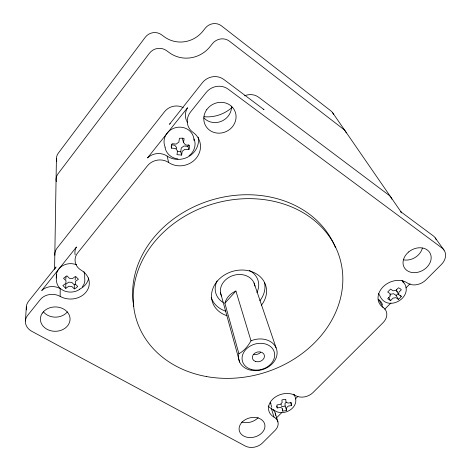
<?xml version="1.0" encoding="UTF-8"?>
<svg xmlns="http://www.w3.org/2000/svg" width="471" height="471" viewBox="0 0 471 471"><rect width="100%" height="100%" fill="white"/><g stroke="black" fill="none" stroke-linecap="round" stroke-linejoin="round"><path stroke-width="0.71" d="M60.153 296.394A18.699 15.773 -0.8 0 0 86.022 292.132A18.699 15.773 -0.8 0 0 81.306 270.289A14.53 12.481 -2.1 0 1 77.638 252.951L147.417 165.833A15.107 13.753 -11.5 0 1 168.659 162.513A19.917 18.357 -16.9 0 0 196.301 158.097A19.917 18.357 -16.9 0 0 193.063 132.398A15.567 14.477 -24 0 1 190.578 111.945L206.151 92.499A15.773 14.707 -29.8 0 1 228.129 89.131L442.01 248.023A14.083 11.004 -30.3 0 1 441.351 264.525L425.943 279.898A13.906 10.868 -28.8 0 1 407.297 282.953A17.763 13.871 -26.7 0 0 383.094 286.845A17.763 13.871 -26.7 0 0 383.023 307.375A13.441 10.468 -24.6 0 1 383.035 322.706L312.991 392.584A12.788 9.761 -18.3 0 1 295.394 395.54A16.414 12.429 -16.7 0 0 272.55 399.326A16.414 12.429 -16.7 0 0 273.992 417.076A12.476 9.355 -15.3 0 1 275.129 430.353L262.347 443.099A12.376 9.22 -14.3 0 1 245.232 446.013L31.834 331.337A14.154 11.575 0.8 0 1 27.707 315.293L40.271 299.609A14.248 11.799 0.2 0 1 60.153 296.394L60.2 288.593A14.053 11.704 0.4 0 0 41.713 290.536L76.473 246.957A14.33 12.37 -1.9 0 0 75.13 254.858M171.479 148.13L171.491 145.904L172.121 143.726L176.183 144.097L178.856 142.107L179.427 138.268L181.818 138.191L184.12 138.698L183.537 142.53L185.539 144.944L189.577 145.309L189.542 147.535L188.895 149.696L184.862 149.331L182.2 151.303L181.629 155.077L176.978 154.665L177.543 150.891L175.536 148.495L171.479 148.13L171.144 146.799M398.796 294.752L398.819 292.308L401.339 289.777L400.103 288.593L398.484 287.793L395.964 290.33L393.085 290.807L390.594 289.088L387.704 292.014L390.188 293.727L390.176 296.165L387.686 298.685L390.541 300.639L393.038 298.125L395.905 297.654L398.366 299.35L399.997 298.031L401.257 296.453L398.796 294.752L396.5 290.837L396.511 289.618M56.379 274.864C56.09 279.48 56.084 284.661 59.788 288.034M54.577 269.412L56.414 158.762M25.428 321.004L26.323 306.921M65.793 279.344L66.028 276.701M75.142 279.927L75.395 277.289M291.531 405.537L291.313 402.546L287.987 403.105L285.956 401.934L285.762 399.326L283.819 399.455L281.905 399.973L282.111 402.581L280.304 404.401L276.972 404.96L277.219 407.945L280.545 407.386L282.576 408.551L282.777 411.118L286.598 410.477L286.409 407.904L288.211 406.096L291.531 405.537L290.483 402.399M176.472 148.807L176.654 147.553L174.664 145.168L171.309 144.868M181.629 155.077L180.711 151.721L181.282 147.971L183.92 146.004L187.917 146.369L188.895 149.696M182.795 137.979L182.601 139.245L183.537 142.53M187.917 146.369L188.4 144.756M238.903 353.733L224.879 303.224C226.215 297.595 230.702 293.25 235.912 291.025L251.008 340.827C248.052 345.991 244.237 350.871 238.903 353.733L238.779 354.057A19.611 15.514 -16.4 0 0 257.731 370.577A19.611 15.514 -16.4 0 0 276.848 350.2A19.611 15.514 -16.4 0 0 251.373 340.639L251.008 340.827M82.331 286.916L84.038 284.119L84.833 281.046L84.668 276.648A14.189 12.028 -0.6 0 0 83.938 271.69M224.879 303.224L235.912 291.025M389.794 295.193L390.783 294.192L393.632 293.727L396.082 295.417L398.366 299.35M286.321 402.152L284.979 403.506L285.173 406.067L286.598 410.477M276.153 418.23L281.841 412.514M295.288 399.008L297.878 396.411M384.736 309.194L390.948 302.953M405.961 287.881L410.106 283.719M189.054 155.742C194.134 152.003 196.578 144.968 194.087 139.027M396.082 295.417L397.701 294.104M65.787 288.387L68.713 286.262L71.845 286.456L74.341 288.906L76.22 287.869L77.721 286.456L75.225 284.001L75.478 281.352L78.421 279.221L75.531 276.353L72.587 278.496L69.437 278.302L66.911 275.812L63.514 278.29L66.046 280.769L65.805 283.424L62.878 285.556L65.787 288.387L65.769 284.284L68.672 282.176L71.786 282.365L74.265 284.808L74.341 288.906M74.265 284.808L75.507 284.119M79.84 289.247C74.807 292.721 67.936 293.021 62.572 290.107M285.173 406.067L281.375 406.708M180.711 151.721L177.231 151.556M177.932 158.88C171.662 158.344 165.945 153.593 165.009 147.246M396.5 290.837L397.483 291.514M273.227 409.423C282.694 418.383 302.117 406.95 293.816 394.292M435.245 237.914L444.041 250.119M332.644 112.74L401.663 212.857A14.012 11.398 -30.9 0 0 400.703 211.697L433.243 235.847A13.753 10.862 -30.7 0 1 436.228 239.81M400.597 295.335L401.257 296.453M388.628 297.254L390.541 300.639M378.178 299.326A17.533 13.777 -26.9 0 0 378.931 299.88L383.023 307.375M254.063 283.006L276.106 347.869M282.376 409.858L282.777 411.118M276.63 406.061L277.219 407.945M275.194 412.961L277.943 421.928M271.796 407.327L270.342 402.546A12.47 9.508 -16.8 0 0 270.96 403.635M268.17 405.961A16.214 12.358 -16.8 0 0 271.461 408.71L273.992 417.076M220.434 292.332L239.651 362.093M186.475 120.582A15.337 14.313 -24.4 0 1 187.54 107.735L147.47 157.962A14.889 13.612 -11.5 0 1 167.128 156.101L168.659 162.513M281.169 404.147L281.269 405.425M54.848 255.264A13.577 11.669 0.3 0 1 57.156 248.005L164.544 111.698A14.43 13.541 -18.3 0 1 183.243 107.624M232.179 107.335A35.46 33.447 -32 0 1 204.049 116.714M391.937 199.168A13.565 11.169 -31.6 0 0 388.84 195.118L258.608 97.226A14.53 13.312 -32.7 0 0 244.561 95.796M346.273 132.881A11.687 10.115 -35.3 0 0 343.483 129.213L229.448 41.195A12.405 11.734 -42.4 0 0 212.321 43.779L210.325 46.323A30.226 29.267 -48.7 0 1 169.148 52.546L166.628 50.68A12.281 11.958 -24.1 0 0 149.395 53.282L58.074 173.728A11.669 10.515 4 0 0 56.284 181.618M293.804 394.198A12.47 9.508 -16.8 0 1 294.104 395.41M56.602 278.002A14.189 12.028 -0.6 0 1 61.866 266.162A14.189 12.028 -0.6 0 1 76.691 264.808M165.162 147.146A15.096 13.971 -17 0 1 176.036 127.553A15.096 13.971 -17 0 1 194.023 140.476M378.549 293.404A13.488 10.598 -26.9 0 0 379.602 295.193C386.95 314.281 417.147 295.717 402.081 280.475A13.488 10.598 -26.9 0 1 403.341 282.941M198.203 137.149A19.623 18.163 -17 0 1 189.13 156.331A19.623 18.163 -17 0 1 167.128 156.101M187.328 122.242A15.337 14.313 -24.4 0 1 186.875 121.424M26.606 309.9A13.818 11.41 1.2 0 1 28.554 301.299L56.008 266.963A14.024 11.916 -0.3 0 0 55.295 268.405M263.236 109.266A15.043 13.659 -31.3 0 1 264.06 109.678L223.784 79.44A15.36 14.413 -31.1 0 0 202.383 82.708L169.472 124.291A14.948 13.895 -17.8 0 1 170.19 123.632M271.461 408.71A12.323 9.308 -15.3 0 1 275.606 415.357M88.736 277.925A18.446 15.637 -0.6 0 1 79.493 289.229M62.272 289.612A18.446 15.637 -0.6 0 1 60.2 288.593M264.543 282.606A27.689 23.02 -16.9 0 1 259.862 300.792M225.809 311.207A27.689 23.02 -16.9 0 1 211.226 297.389M227.063 315.753A27.907 23.126 -16.8 0 1 214.953 284.343A27.907 23.126 -16.8 0 1 253.769 272.474A27.907 23.126 -16.8 0 1 261.381 305.267M133.799 306.433A105.404 87.794 -16.9 0 1 212.392 199.781A105.404 87.794 -16.9 0 1 335.376 247.452M378.931 299.88A13.27 10.397 -24.8 0 1 382.458 304.849M422.375 248.087A14.436 11.475 -30 0 1 403.541 259.839M67.406 311.89A14.489 12.016 0 0 1 43.414 311.849M258.196 417.542A12.852 9.773 -14.5 0 1 241.941 421.981M231.591 106.181A15.979 14.872 -28.3 0 1 216.43 122.531L215.406 122.59A15.979 14.872 -28.3 0 1 203.802 117.862M221.458 296.006A17.58 14.619 -16.9 0 1 233.581 275.347A17.58 14.619 -16.9 0 1 254.929 286.074M249.389 270.513A22.055 18.369 -16.9 0 1 256.913 292.538M223.124 302.459A22.055 18.369 -16.9 0 1 217.113 280.928M260.734 352.302A6.123 4.863 -16.4 0 1 253.569 354.274M56.779 161.406A11.145 10.168 5.6 0 1 58.327 153.134L145.251 37.291A11.698 11.492 -29.7 0 1 161.647 34.83L164.061 36.626A28.843 28.013 -57.2 0 0 203.26 30.733L205.15 28.295A11.834 11.269 -46.9 0 1 221.458 25.846L330.872 110.885A11.163 9.791 -36.8 0 1 333.568 114.435M42.361 313.074L41.901 313.786A14.842 12.187 -0.4 0 0 48.195 329.865A14.842 12.187 -0.4 0 0 68.012 325.278L68.472 324.584A14.842 12.187 -0.4 0 0 63.526 308.988A14.842 12.187 -0.4 0 0 44.062 311.113L42.361 313.074M206.74 109.661L206.151 110.544A16.403 15.166 -27.3 0 0 209.289 129.984A16.403 15.166 -27.3 0 0 230.107 129.083L230.902 128.383A16.403 15.166 -27.3 0 0 232.986 126.01L233.575 125.151A16.403 15.166 -27.3 0 0 230.184 105.227A16.403 15.166 -27.3 0 0 208.824 107.229L206.74 109.661M241.599 422.681L241.117 423.276A13.129 9.862 -14.5 0 0 250.289 437.583A13.129 9.862 -14.5 0 0 264.378 423.176A13.129 9.862 -14.5 0 0 243.307 421.033L241.599 422.681M408.704 251.932L407.98 252.568A14.778 11.628 -29.5 0 0 412.09 272.526A14.778 11.628 -29.5 0 0 431.047 256.036A14.778 11.628 -29.5 0 0 408.704 251.932M206.745 376.6A106.228 88.195 -16.9 0 0 340.303 259.898A106.228 88.195 -16.9 0 0 166.987 229.077A106.228 88.195 -16.9 0 0 206.745 376.6M251.155 369.376A16.567 13.088 -16.4 0 0 274.664 354.127A16.567 13.088 -16.4 0 0 249.306 346.603A16.567 13.088 -16.4 0 0 251.155 369.376M255.729 361.557A6.194 4.893 -16.4 0 0 264.484 355.817A6.194 4.893 -16.4 0 0 254.976 353.056A6.194 4.893 -16.4 0 0 255.729 361.557"/></g></svg>
